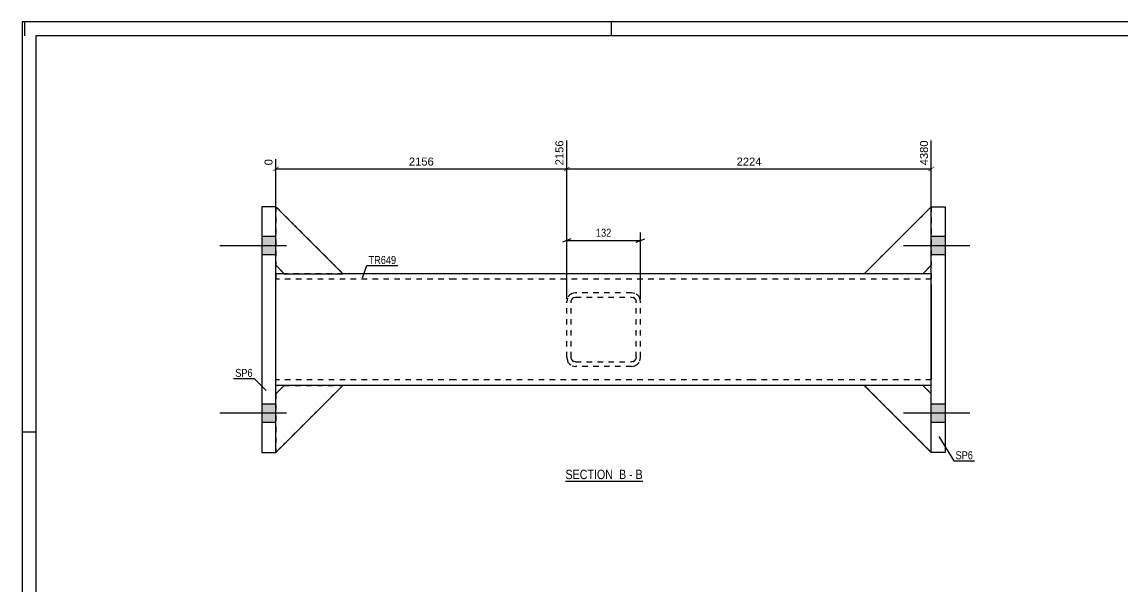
# Model space of a CAD drawing. Header units: millimetres. Extents: x 0 to 841, y 0 to 594.
# Drawn here: x 0 to 394.1, y 391.9 to 594 of the extents above; entities that cross this region are included whole.
import ezdxf

# ---------------------------------------------------------------- set-up
doc = ezdxf.new("R2010")
doc.units = ezdxf.units.MM
doc.linetypes.add('DXK_LINE_DOT2', pattern=[3.9198, 1.9599, -1.9599])
doc.styles.add('Arial', font='arial.ttf', dxfattribs={"height": 0.2})
doc.styles.add('Arial Narrow', font='ARIALN.TTF', dxfattribs={"height": 0.2})

# ---------------------------------------------------------------- blocks, each defined once
blk = doc.blocks.new('Unknown-122567103-1134')
at = {"color": 5, "linetype": 'Continuous'}
for p, q in [((841, 594), (0, 594)), ((0, 594), (0, 0)), ((1, 589), (1, 594)), ((211, 589), (211, 594)), ((836, 589), (5, 589)), ((5, 589), (5, 5)), ((5, 447), (0, 447))]:
    blk.add_line(p, q, dxfattribs=at)
blk = doc.blocks.new('Unknown-122567103-14 - 1249')
at = {"color": 6, "linetype": 'Continuous'}
blk.add_line((194.51, 429.5), (222.16, 429.5), dxfattribs=at)
at = {"color": 0, "linetype": 'Continuous'}
blk.add_wipeout([(212.62, 430.25), (212.62, 433.75), (194.51, 433.75), (194.51, 430.25)], dxfattribs=at)
at = {"color": 7, "linetype": 'Continuous', "style": 'Arial Narrow'}
blk.add_text('SECTION ', height=3.34, dxfattribs=at).set_placement((194.51, 430.25))
at = {"color": 0, "linetype": 'Continuous'}
blk.add_wipeout([(216.23, 430.25), (216.23, 433.75), (213.67, 433.75), (213.67, 430.25)], dxfattribs=at)
blk.add_wipeout([(218.55, 430.25), (218.55, 433.75), (217.28, 433.75), (217.28, 430.25)], dxfattribs=at)
at = {"color": 7, "linetype": 'Continuous', "style": 'Arial Narrow'}
blk.add_text('B', height=3.34, dxfattribs=at).set_placement((213.67, 430.25))
at = {"color": 0, "linetype": 'Continuous'}
blk.add_wipeout([(222.16, 430.25), (222.16, 433.75), (219.6, 433.75), (219.6, 430.25)], dxfattribs=at)
at = {"color": 7, "linetype": 'Continuous', "style": 'Arial Narrow'}
for s, p in [('B', (219.6, 430.25)), ('-', (217.28, 430.25))]:
    blk.add_text(s, height=3.34, dxfattribs=at).set_placement(p)
blk = doc.blocks.new('Part-122567103-1252 - 1249')
at = {"color": 7, "linetype": 'DXK_LINE_DOT2'}
for p, q in [((198.16, 497.03), (196.94, 496.79)), ((218.16, 497.03), (198.16, 497.03)), ((219.39, 496.79), (218.16, 497.03)), ((195.21, 495.06), (194.96, 493.83)), ((194.96, 473.83), (194.96, 493.83)), ((194.96, 493.83), (194.96, 493.83)), ((196.56, 493.83), (196.69, 494.45)), ((196.56, 493.83), (196.56, 493.83)), ((196.56, 473.83), (196.56, 493.83)), ((197.55, 495.31), (198.16, 495.43)), ((198.16, 495.43), (198.16, 495.43)), ((198.16, 495.43), (218.16, 495.43)), ((218.16, 495.43), (218.16, 495.43)), ((218.16, 495.43), (218.78, 495.31)), ((219.64, 494.45), (219.76, 493.83)), ((219.76, 493.83), (219.76, 493.83)), ((219.76, 473.83), (219.76, 493.83)), ((221.36, 493.83), (221.12, 495.06)), ((221.36, 473.83), (221.36, 493.83)), ((221.36, 493.83), (221.36, 493.83)), ((194.96, 473.83), (194.96, 473.83)), ((194.96, 473.83), (195.21, 472.61)), ((196.56, 473.83), (196.56, 473.83)), ((196.69, 473.22), (196.56, 473.83)), ((219.76, 473.83), (219.64, 473.22)), ((219.76, 473.83), (219.76, 473.83)), ((221.12, 472.61), (221.36, 473.83)), ((221.36, 473.83), (221.36, 473.83)), ((196.94, 470.88), (198.16, 470.63)), ((198.16, 472.23), (197.55, 472.36)), ((198.16, 472.23), (198.16, 472.23)), ((198.16, 472.23), (218.16, 472.23)), ((218.16, 470.63), (198.16, 470.63)), ((218.78, 472.36), (218.16, 472.23)), ((218.16, 472.23), (218.16, 472.23)), ((218.16, 470.63), (219.39, 470.88))]:
    blk.add_line(p, q, dxfattribs=at)
for centre, radius, start, end in [((198.16, 493.83), 3.2, 112.5, 157.5), ((218.16, 493.83), 3.2, 22.5, 67.5), ((198.16, 493.83), 1.6, 112.5, 157.5), ((218.16, 493.83), 1.6, 22.5, 67.5), ((198.16, 473.83), 1.6, 202.5, 247.5), ((218.16, 473.83), 1.6, 292.5, 337.5), ((198.16, 473.83), 3.2, 202.5, 247.5), ((218.16, 473.83), 3.2, 292.5, 337.5)]:
    blk.add_arc(centre, radius, start, end, dxfattribs=at)
blk = doc.blocks.new('Part-122567103-1294 - 1249')
at = {"color": 7, "linetype": 'DXK_LINE_DOT2'}
for p, q in [((322.46, 463.83), (301.46, 463.83)), ((301.46, 463.83), (325.46, 439.83)), ((325.46, 439.83), (301.46, 463.83)), ((325.46, 460.83), (322.46, 463.83)), ((325.46, 460.83), (322.46, 463.83)), ((325.46, 439.83), (325.46, 460.83)), ((325.46, 460.83), (325.46, 460.83)), ((325.46, 439.83), (325.46, 460.83)), ((325.46, 439.83), (325.46, 439.83))]:
    blk.add_line(p, q, dxfattribs=at)
blk = doc.blocks.new('Part-122567103-1253 - 1249')
at = {"color": 2, "linetype": 'Continuous'}
for p, q in [((325.46, 439.83), (325.46, 527.83)), ((325.46, 527.83), (330.46, 527.83)), ((330.46, 527.83), (330.46, 439.83)), ((330.46, 439.83), (325.46, 439.83))]:
    blk.add_line(p, q, dxfattribs=at)
blk = doc.blocks.new('Bolt-122567103-1320 - 1249')
at = {"linetype": 'Continuous'}
for points in [[(325.46, 517.13), (325.46, 510.53), (330.46, 510.53), (330.46, 517.13)], [(325.46, 517.13), (325.46, 510.53), (330.46, 510.53), (330.46, 517.13)], [(325.46, 457.13), (325.46, 450.53), (330.46, 450.53), (330.46, 457.13)], [(325.46, 457.13), (325.46, 450.53), (330.46, 450.53), (330.46, 457.13)]]:
    blk.add_hatch(color=1, dxfattribs=at).paths.add_polyline_path(points)
at = {"color": 1, "linetype": 'Continuous'}
for p, q in [((330.46, 517.13), (325.46, 517.13)), ((330.46, 517.13), (325.46, 517.13)), ((339.26, 513.83), (315.46, 513.83)), ((339.26, 513.83), (315.46, 513.83)), ((330.46, 510.53), (325.46, 510.53)), ((330.46, 510.53), (325.46, 510.53)), ((330.46, 457.13), (325.46, 457.13)), ((330.46, 457.13), (325.46, 457.13)), ((339.26, 453.83), (315.46, 453.83)), ((339.26, 453.83), (315.46, 453.83)), ((330.46, 450.53), (325.46, 450.53)), ((330.46, 450.53), (325.46, 450.53))]:
    blk.add_line(p, q, dxfattribs=at)
blk = doc.blocks.new('Part-122567103-1271 - 1249')
at = {"color": 2, "linetype": 'Continuous'}
for p, q in [((90.86, 527.83), (85.86, 527.83)), ((85.86, 527.83), (85.86, 439.83)), ((90.86, 439.83), (90.86, 527.83)), ((85.86, 439.83), (90.86, 439.83))]:
    blk.add_line(p, q, dxfattribs=at)
blk = doc.blocks.new('Part-122567103-1292 - 1249')
at = {"color": 7, "linetype": 'DXK_LINE_DOT2'}
for p, q in [((322.46, 463.83), (301.46, 463.83)), ((301.46, 463.83), (325.46, 439.83)), ((325.46, 439.83), (301.46, 463.83)), ((325.46, 460.83), (322.46, 463.83)), ((325.46, 460.83), (322.46, 463.83)), ((325.46, 439.83), (325.46, 460.83)), ((325.46, 460.83), (325.46, 460.83)), ((325.46, 439.83), (325.46, 460.83)), ((325.46, 439.83), (325.46, 439.83))]:
    blk.add_line(p, q, dxfattribs=at)
blk = doc.blocks.new('Part-122567103-1293 - 1249')
at = {"color": 2, "linetype": 'Continuous'}
for p, q in [((322.46, 463.83), (301.46, 463.83)), ((301.46, 463.83), (325.46, 439.83)), ((325.46, 460.83), (322.46, 463.83))]:
    blk.add_line(p, q, dxfattribs=at)
at = {"color": 7, "linetype": 'DXK_LINE_DOT2'}
for p, q in [((325.46, 439.83), (301.46, 463.83)), ((325.46, 460.83), (322.46, 463.83)), ((325.46, 439.83), (325.46, 460.83)), ((325.46, 460.83), (325.46, 460.83)), ((325.46, 439.83), (325.46, 460.83)), ((325.46, 439.83), (325.46, 439.83))]:
    blk.add_line(p, q, dxfattribs=at)
blk = doc.blocks.new('Part-122567103-1295 - 1249')
at = {"color": 7, "linetype": 'DXK_LINE_DOT2'}
for p, q in [((301.46, 503.83), (325.46, 527.83)), ((325.46, 527.83), (301.46, 503.83)), ((325.46, 527.83), (325.46, 506.83)), ((325.46, 527.83), (325.46, 527.83)), ((325.46, 506.83), (325.46, 527.83)), ((322.46, 503.83), (325.46, 506.83)), ((325.46, 506.83), (322.46, 503.83)), ((325.46, 506.83), (325.46, 506.83)), ((322.46, 503.83), (301.46, 503.83))]:
    blk.add_line(p, q, dxfattribs=at)
blk = doc.blocks.new('Part-122567103-1296 - 1249')
at = {"color": 2, "linetype": 'Continuous'}
for p, q in [((325.46, 527.83), (301.46, 503.83)), ((325.46, 506.83), (322.46, 503.83)), ((301.46, 503.83), (301.46, 503.83)), ((322.46, 503.83), (301.46, 503.83)), ((322.46, 503.83), (322.46, 503.83))]:
    blk.add_line(p, q, dxfattribs=at)
at = {"color": 7, "linetype": 'DXK_LINE_DOT2'}
for p, q in [((301.46, 503.83), (325.46, 527.83)), ((325.46, 527.83), (325.46, 506.83)), ((325.46, 527.83), (325.46, 527.83)), ((325.46, 527.83), (325.46, 506.83)), ((325.46, 506.83), (322.46, 503.83)), ((325.46, 506.83), (325.46, 506.83))]:
    blk.add_line(p, q, dxfattribs=at)
blk = doc.blocks.new('Part-122567103-1297 - 1249')
at = {"color": 7, "linetype": 'DXK_LINE_DOT2'}
for p, q in [((301.46, 503.83), (325.46, 527.83)), ((325.46, 527.83), (301.46, 503.83)), ((325.46, 527.83), (325.46, 506.83)), ((325.46, 527.83), (325.46, 527.83)), ((325.46, 506.83), (325.46, 527.83)), ((322.46, 503.83), (325.46, 506.83)), ((325.46, 506.83), (322.46, 503.83)), ((325.46, 506.83), (325.46, 506.83)), ((322.46, 503.83), (301.46, 503.83))]:
    blk.add_line(p, q, dxfattribs=at)
blk = doc.blocks.new('Part-122567103-1298 - 1249')
at = {"color": 7, "linetype": 'DXK_LINE_DOT2'}
for p, q in [((90.86, 460.83), (93.86, 463.83)), ((114.86, 463.83), (90.86, 439.83)), ((90.86, 460.83), (93.86, 463.83)), ((90.86, 439.83), (114.86, 463.83)), ((93.86, 463.83), (114.86, 463.83)), ((90.86, 439.83), (90.86, 460.83)), ((90.86, 460.83), (90.86, 460.83)), ((90.86, 439.83), (90.86, 460.83)), ((90.86, 439.83), (90.86, 439.83))]:
    blk.add_line(p, q, dxfattribs=at)
blk = doc.blocks.new('Part-122567103-1299 - 1249')
at = {"color": 2, "linetype": 'Continuous'}
for p, q in [((90.86, 460.83), (93.86, 463.83)), ((90.86, 439.83), (114.86, 463.83)), ((93.86, 463.83), (93.86, 463.83)), ((114.86, 463.83), (93.86, 463.83)), ((114.86, 463.83), (114.86, 463.83))]:
    blk.add_line(p, q, dxfattribs=at)
at = {"color": 7, "linetype": 'DXK_LINE_DOT2'}
for p, q in [((90.86, 460.83), (93.86, 463.83)), ((114.86, 463.83), (90.86, 439.83)), ((90.86, 439.83), (90.86, 460.83)), ((90.86, 460.83), (90.86, 460.83)), ((90.86, 460.83), (90.86, 439.83)), ((90.86, 439.83), (90.86, 439.83))]:
    blk.add_line(p, q, dxfattribs=at)
blk = doc.blocks.new('Part-122567103-1300 - 1249')
at = {"color": 7, "linetype": 'DXK_LINE_DOT2'}
for p, q in [((90.86, 460.83), (93.86, 463.83)), ((114.86, 463.83), (90.86, 439.83)), ((90.86, 460.83), (93.86, 463.83)), ((90.86, 439.83), (114.86, 463.83)), ((93.86, 463.83), (114.86, 463.83)), ((90.86, 439.83), (90.86, 460.83)), ((90.86, 460.83), (90.86, 460.83)), ((90.86, 439.83), (90.86, 460.83)), ((90.86, 439.83), (90.86, 439.83))]:
    blk.add_line(p, q, dxfattribs=at)
blk = doc.blocks.new('Part-122567103-1301 - 1249')
at = {"color": 7, "linetype": 'DXK_LINE_DOT2'}
for p, q in [((114.86, 503.83), (90.86, 527.83)), ((90.86, 527.83), (90.86, 506.83)), ((90.86, 527.83), (90.86, 527.83)), ((90.86, 527.83), (114.86, 503.83)), ((90.86, 506.83), (90.86, 527.83)), ((93.86, 503.83), (90.86, 506.83)), ((90.86, 506.83), (90.86, 506.83)), ((90.86, 506.83), (93.86, 503.83)), ((93.86, 503.83), (114.86, 503.83))]:
    blk.add_line(p, q, dxfattribs=at)
blk = doc.blocks.new('Part-122567103-1302 - 1249')
at = {"color": 2, "linetype": 'Continuous'}
for p, q in [((114.86, 503.83), (90.86, 527.83)), ((93.86, 503.83), (90.86, 506.83)), ((93.86, 503.83), (114.86, 503.83))]:
    blk.add_line(p, q, dxfattribs=at)
at = {"color": 7, "linetype": 'DXK_LINE_DOT2'}
for p, q in [((90.86, 527.83), (90.86, 506.83)), ((90.86, 527.83), (90.86, 527.83)), ((90.86, 527.83), (114.86, 503.83)), ((90.86, 506.83), (90.86, 527.83)), ((90.86, 506.83), (90.86, 506.83)), ((90.86, 506.83), (93.86, 503.83))]:
    blk.add_line(p, q, dxfattribs=at)
blk = doc.blocks.new('Part-122567103-1303 - 1249')
at = {"color": 7, "linetype": 'DXK_LINE_DOT2'}
for p, q in [((114.86, 503.83), (90.86, 527.83)), ((90.86, 527.83), (90.86, 506.83)), ((90.86, 527.83), (90.86, 527.83)), ((90.86, 527.83), (114.86, 503.83)), ((90.86, 506.83), (90.86, 527.83)), ((93.86, 503.83), (90.86, 506.83)), ((90.86, 506.83), (90.86, 506.83)), ((90.86, 506.83), (93.86, 503.83)), ((93.86, 503.83), (114.86, 503.83))]:
    blk.add_line(p, q, dxfattribs=at)
blk = doc.blocks.new('Part-122567103-1318 - 1249')
at = {"color": 2, "linetype": 'Continuous'}
for p, q in [((93.86, 503.83), (90.86, 503.83)), ((154.86, 503.83), (114.86, 503.83)), ((261.36, 503.83), (154.96, 503.83)), ((301.46, 503.83), (261.46, 503.83)), ((325.46, 503.83), (322.46, 503.83)), ((90.86, 467.83), (90.86, 499.83)), ((325.46, 499.83), (325.46, 467.83)), ((93.86, 463.83), (90.86, 463.83)), ((154.86, 463.83), (114.86, 463.83)), ((261.36, 463.83), (154.96, 463.83)), ((301.46, 463.83), (261.46, 463.83)), ((325.46, 463.83), (322.46, 463.83))]:
    blk.add_line(p, q, dxfattribs=at)
at = {"color": 7, "linetype": 'DXK_LINE_DOT2'}
for p, q in [((90.86, 503.83), (90.86, 499.83)), ((90.86, 503.83), (90.86, 502.66)), ((154.86, 501.83), (90.86, 501.83)), ((114.86, 503.83), (93.86, 503.83)), ((261.36, 501.83), (154.96, 501.83)), ((325.46, 501.83), (261.46, 501.83)), ((322.46, 503.83), (301.46, 503.83)), ((325.46, 503.83), (325.46, 499.83)), ((325.46, 503.83), (325.46, 502.66)), ((90.86, 463.83), (90.86, 467.83)), ((154.86, 465.83), (90.86, 465.83)), ((261.36, 465.83), (154.96, 465.83)), ((325.46, 465.83), (261.46, 465.83)), ((325.46, 467.83), (325.46, 463.83)), ((114.86, 463.83), (93.86, 463.83)), ((322.46, 463.83), (301.46, 463.83))]:
    blk.add_line(p, q, dxfattribs=at)
blk = doc.blocks.new('Bolt-122567103-1323 - 1249')
at = {"linetype": 'Continuous'}
for points in [[(85.86, 517.13), (85.86, 510.53), (90.86, 510.53), (90.86, 517.13)], [(85.86, 517.13), (85.86, 510.53), (90.86, 510.53), (90.86, 517.13)], [(85.86, 457.13), (85.86, 450.53), (90.86, 450.53), (90.86, 457.13)], [(85.86, 457.13), (85.86, 450.53), (90.86, 450.53), (90.86, 457.13)]]:
    blk.add_hatch(color=1, dxfattribs=at).paths.add_polyline_path(points)
at = {"color": 1, "linetype": 'Continuous'}
for p, q in [((90.86, 517.13), (85.86, 517.13)), ((90.86, 517.13), (85.86, 517.13)), ((94.66, 513.83), (70.86, 513.83)), ((94.66, 513.83), (70.86, 513.83)), ((90.86, 510.53), (85.86, 510.53)), ((90.86, 510.53), (85.86, 510.53)), ((90.86, 457.13), (85.86, 457.13)), ((90.86, 457.13), (85.86, 457.13)), ((94.66, 453.83), (70.86, 453.83)), ((94.66, 453.83), (70.86, 453.83)), ((90.86, 450.53), (85.86, 450.53)), ((90.86, 450.53), (85.86, 450.53))]:
    blk.add_line(p, q, dxfattribs=at)
blk = doc.blocks.new('StraightDimension-122567103-4570 - 1249')
at = {"linetype": 'Continuous'}
for points in [[(194.06, 540.53), (193.86, 540.68), (195.86, 542.18), (196.06, 542.03)], [(326.36, 542.18), (326.56, 542.03), (324.56, 540.53), (324.36, 540.68)]]:
    blk.add_hatch(color=7, dxfattribs=at).paths.add_polyline_path(points)
at = {"color": 7, "linetype": 'Continuous'}
for p, q in [((194.96, 494.83), (194.96, 551.55)), ((325.46, 504.83), (325.46, 551.55)), ((194.96, 541.36), (325.46, 541.36))]:
    blk.add_line(p, q, dxfattribs=at)
at = {"color": 0, "linetype": 'Continuous'}
blk.add_wipeout([(324.86, 552.15), (320.66, 552.15), (320.66, 542.06), (324.86, 542.06)], dxfattribs=at)
at = {"color": 0}
blk.add_wipeout([(265.26, 541.96), (265.26, 546.16), (255.17, 546.16), (255.17, 541.96)], dxfattribs=at)
at = {"color": 3, "linetype": 'Continuous', "style": 'Arial'}
blk.add_text('4380', height=2.865, rotation=90.0002, dxfattribs=at).set_placement((324.26, 542.66))
at = {"color": 3, "style": 'Arial'}
blk.add_text('2224', height=2.865, dxfattribs=at).set_placement((255.77, 542.56))
blk = doc.blocks.new('StraightDimension-122567103-4571 - 1249')
at = {"linetype": 'Continuous'}
for points in [[(89.96, 540.53), (89.76, 540.68), (91.76, 542.18), (91.96, 542.03)], [(195.86, 542.18), (196.06, 542.03), (194.06, 540.53), (193.86, 540.68)]]:
    blk.add_hatch(color=7, dxfattribs=at).paths.add_polyline_path(points)
at = {"color": 7, "linetype": 'Continuous'}
for p, q in [((194.96, 494.83), (194.96, 551.55)), ((90.86, 504.83), (90.86, 544.88)), ((90.86, 541.36), (194.96, 541.36))]:
    blk.add_line(p, q, dxfattribs=at)
at = {"color": 0, "linetype": 'Continuous'}
for points in [[(194.36, 552.15), (190.16, 552.15), (190.16, 542.06), (194.36, 542.06)], [(90.26, 545.48), (86.06, 545.48), (86.06, 542.06), (90.26, 542.06)]]:
    blk.add_wipeout(points, dxfattribs=at)
at = {"color": 0}
blk.add_wipeout([(147.96, 541.96), (147.96, 546.16), (137.87, 546.16), (137.87, 541.96)], dxfattribs=at)
at = {"color": 3, "linetype": 'Continuous', "style": 'Arial'}
for s, height, p in [('2156', 2.865, (193.76, 542.66)), ('0', 2.87, (89.66, 542.66))]:
    blk.add_text(s, height=height, rotation=90.0002, dxfattribs=at).set_placement(p)
at = {"color": 3, "style": 'Arial'}
blk.add_text('2156', height=2.865, dxfattribs=at).set_placement((138.47, 542.56))
blk = doc.blocks.new('StraightDimension-122567103-4591 - 1249')
at = {"color": 7, "linetype": 'Continuous'}
for p, q in [((196.46, 516.33), (193.46, 515.13)), ((194.96, 494.83), (194.96, 518.58)), ((219.86, 515.13), (222.86, 516.33)), ((221.36, 494.83), (221.36, 518.58)), ((194.96, 515.73), (221.36, 515.73))]:
    blk.add_line(p, q, dxfattribs=at)
at = {"color": 0}
blk.add_wipeout([(211.51, 516.48), (211.51, 520.68), (204.82, 520.68), (204.82, 516.48)], dxfattribs=at)
at = {"color": 3, "style": 'Arial Narrow'}
blk.add_text('132', height=2.863, dxfattribs=at).set_placement((205.42, 517.08))
blk = doc.blocks.new('Mark-122567103-1266 - 1249')
at = {"color": 0}
blk.add_wipeout([(82.54, 466.85), (82.54, 469.85), (76.33, 469.85), (76.33, 466.85)], dxfattribs=at)
blk.add_wipeout([(82.54, 466.85), (82.54, 469.85), (76.33, 469.85), (76.33, 466.85)], dxfattribs=at)
at = {"color": 30, "linetype": 'Continuous'}
for p in [(75.73, 466.25), (87.38, 462.01)]:
    blk.add_line(p, (83.14, 466.25), dxfattribs=at)
at = {"color": 3, "style": 'Arial Narrow'}
blk.add_text('SP6', height=2.863, dxfattribs=at).set_placement((76.33, 466.85))
blk = doc.blocks.new('Mark-122567103-5033 - 1249')
at = {"color": 0}
blk.add_wipeout([(340.34, 437.35), (340.34, 440.35), (334.13, 440.35), (334.13, 437.35)], dxfattribs=at)
blk.add_wipeout([(340.34, 437.35), (340.34, 440.35), (334.13, 440.35), (334.13, 437.35)], dxfattribs=at)
at = {"color": 30, "linetype": 'Continuous'}
for p, q in [((328.15, 445.5), (333.53, 436.75)), ((333.53, 436.75), (340.94, 436.75))]:
    blk.add_line(p, q, dxfattribs=at)
at = {"color": 3, "style": 'Arial Narrow'}
blk.add_text('SP6', height=2.863, dxfattribs=at).set_placement((334.13, 437.35))
blk = doc.blocks.new('Mark-122567103-1314 - 1249')
at = {"color": 0}
blk.add_wipeout([(133.9, 507.31), (133.9, 510.31), (124.04, 510.31), (124.04, 507.31)], dxfattribs=at)
blk.add_wipeout([(133.9, 507.31), (133.9, 510.31), (124.04, 510.31), (124.04, 507.31)], dxfattribs=at)
at = {"color": 30, "linetype": 'Continuous'}
for p, q in [((121.85, 502.38), (123.44, 506.71)), ((123.44, 506.71), (134.5, 506.71))]:
    blk.add_line(p, q, dxfattribs=at)
at = {"color": 3, "style": 'Arial Narrow'}
blk.add_text('TR649', height=2.863, dxfattribs=at).set_placement((124.04, 507.31))

msp = doc.modelspace()

# ---------------------------------------------------------------- block references
for name in ['Unknown-122567103-1134', 'Part-122567103-1271 - 1249', 'Part-122567103-1301 - 1249', 'Part-122567103-1302 - 1249', 'Part-122567103-1303 - 1249', 'Part-122567103-1295 - 1249', 'Part-122567103-1296 - 1249', 'Part-122567103-1297 - 1249', 'Part-122567103-1253 - 1249', 'Bolt-122567103-1323 - 1249', 'Bolt-122567103-1320 - 1249', 'Part-122567103-1318 - 1249', 'Part-122567103-1252 - 1249', 'Part-122567103-1298 - 1249', 'Part-122567103-1299 - 1249', 'Part-122567103-1300 - 1249', 'Part-122567103-1294 - 1249', 'Part-122567103-1292 - 1249', 'Part-122567103-1293 - 1249']:
    msp.add_blockref(name, (0, 0))

# ---------------------------------------------------------------- next in the draw order: block references
for name in ['StraightDimension-122567103-4570 - 1249', 'Mark-122567103-1266 - 1249', 'Mark-122567103-5033 - 1249', 'Unknown-122567103-14 - 1249']:
    msp.add_blockref(name, (0, 0))

# ---------------------------------------------------------------- next in the draw order: block references
msp.add_blockref('StraightDimension-122567103-4571 - 1249', (0, 0))

# ---------------------------------------------------------------- next in the draw order: block references
for name in ['StraightDimension-122567103-4591 - 1249', 'Mark-122567103-1314 - 1249']:
    msp.add_blockref(name, (0, 0))

doc.saveas('drawing.dxf')
